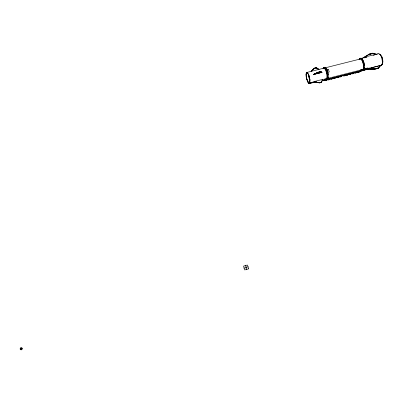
<?xml version="1.0" encoding="UTF-8"?>
<svg xmlns="http://www.w3.org/2000/svg" width="403" height="403" viewBox="0 0 403 403"><rect width="100%" height="100%" fill="white"/><g stroke="black" fill="none" stroke-linecap="round" stroke-linejoin="round"><path stroke-width="0.6" d="M327.664 79.2L327.649 79.25A1.249 0.388 -20.6 0 0 327.704 79.336M338.188 77.064L337.754 76.963M343.971 75.598L344.394 75.699M323.015 68.827L323.669 67.513A6.146 1.924 77.3 0 1 326.49 70.933A6.146 1.924 77.3 0 1 327.392 78.096L326.717 79.371A6.146 1.924 77.3 0 1 325.639 79.048M349.653 74.207L350.091 74.253M350.812 73.86L350.388 73.754M352.519 73.427L352.791 73.563M327.866 78.338L328.123 77.567M359.335 71.699L358.035 72.097L358.957 72.021M359.002 59.362L359.642 58.44A6.141 2.232 77.8 0 1 362.75 61.78A6.141 2.232 77.8 0 1 363.496 68.973L362.665 70.283A6.141 2.232 77.8 0 1 361.441 70.001M360.005 59.473L360.383 58.843M314.3 68.475L311.116 71.427L314.179 68.248L316.385 67.649L319.141 69.669M309.343 83.31L309.514 82.947M314.068 81.537L319.337 82.937M322.516 79.441L314.043 81.587L319.241 82.66L321.433 82.106M325.931 79.683L325.644 78.857L322.405 79.663L322.511 80.872L363.35 70.51L369.133 68.701M20.18 349.018L22.256 348.464M364.252 68.807L374.805 69.21L378.382 68.298L380.628 65.412L371.108 67.825L364.206 68.888L374.699 68.933L378.281 68.026L380.628 65.412L378.331 67.951L374.755 68.858L364.252 68.807L374.855 69.135L378.432 68.223M363.35 70.51L363.587 70.132L368.221 68.686M20.986 347.729L21.445 349.794A1.103 1.033 -49 0 0 21.999 347.99A1.103 1.033 -49 0 0 20.2 348.504A1.103 1.033 -49 0 0 21.445 349.794M369.329 54.415L372.896 53.518L376.558 54.465L372.851 53.166L369.279 54.062L361.753 58.631M382.276 64.273L381.676 65.175L371.057 67.9M325.629 80.197L326.022 80.363M328.5 79.467L328.742 79.663M329.538 79.31L329.296 79.114M334.233 78.011L334.616 78.182M335.271 77.86L334.218 77.94M339.956 76.56L340.187 76.761M340.988 76.409L340.092 76.394M349.728 74.081L349.532 74.318L350.242 74.207M324.344 67.533L324.541 67.296A6.146 1.929 77.3 0 1 327.372 70.711A6.146 1.929 77.3 0 1 328.264 77.875L327.589 79.149A6.146 1.929 77.3 0 1 327.08 79.189M324.274 68.127L324.642 67.684M352.575 73.356L352.378 73.593L353.088 73.487M359.28 71.764L359.295 71.477M359.3 59.286L359.743 58.828A5.738 2.086 77.8 0 1 362.645 61.951A5.738 2.086 77.8 0 1 363.34 68.666L362.569 69.895A5.738 2.086 77.8 0 1 361.426 69.633M360.03 58.717L360.504 58.223A6.136 2.242 77.8 0 1 363.622 61.558A6.136 2.242 77.8 0 1 364.357 68.752L363.526 70.062A6.136 2.242 77.8 0 1 362.942 70.127M311.131 71.341L314.204 68.198L316.385 67.649M363.879 69.235L363.425 69.674A5.733 2.096 77.8 0 1 362.881 69.734M326.581 80.111L326.712 79.87L326.279 79.875M328.591 79.391L328.319 79.698L329.039 79.587M329.327 78.781L328.999 78.978M329.478 78.746L329.216 78.928M329.453 79.386L329.725 79.079L328.48 79.391M332.535 78.565L331.15 78.917L332.168 78.383M334.324 77.935L334.047 78.247L335.14 78.026M335.18 77.93L335.457 77.623L334.369 77.844M338.258 77.114L336.908 77.522L337.447 77.069M340.051 76.484L339.769 76.797L340.334 76.731M340.898 76.479L341.18 76.172L340.459 76.232M343.895 75.547L344.379 75.311M344.117 75.452L343.83 75.764L344.918 75.542M344.963 75.452L345.104 75.2L344.686 75.205M347.809 74.726L347.9 74.449L347.386 74.525M349.603 74.097L349.945 73.93M350.877 73.91L350.242 74.258M353.723 73.19L352.897 73.593M355.511 72.56L355.36 72.812L355.773 72.812M358.358 71.84L358.202 72.092L358.766 72.046M359.405 71.749L359.063 71.915M326.39 79.562L325.825 79.814L326.495 79.562M325.609 80.121L325.977 79.98M325.836 80.046L325.448 80.429L326.173 80.318M329.558 79.386L329.191 79.527M331.578 78.59C330.561 79.467 333.538 78.363 332.238 78.318M337.306 77.134C336.414 78.202 339.623 76.394 337.603 77.008M339.941 76.484L340.308 76.343M340.807 75.935L339.925 76.283M344.842 75.522L345.25 75.139L344.53 75.25M346.867 74.731L348.101 74.414L347.688 74.802M349.718 74.006L350.086 73.86M356.222 72.636L356.519 72.359L356.227 72.283M359.285 71.84L358.917 71.986M361.768 58.662L369.38 54.334L372.951 53.438L376.558 54.465M326.324 80.257L326.853 79.804L326.128 79.92M326.541 80.207L326.178 80.368M329.412 79.477L328.858 79.693M337.805 76.751L337.069 77.008M340.852 76.575L340.49 76.736M344.162 75.361L344.53 75.2M347.235 74.585L346.681 75.039L347.764 74.817M350.343 73.532L349.633 73.749M350.414 73.553L349.527 73.82M350.398 74.147L350.953 73.694L350.237 73.799M353.26 72.832L352.892 72.943M353.24 73.427L353.824 73.029L353.381 73.003M355.562 72.469L355.93 72.308M355.778 72.419C353.864 73.553 357.99 72.137 356.081 72.313M358.403 71.744L358.962 71.527M318.425 72.253L313.443 74.52L318.385 72.142L320.597 71.583L321.962 72.374L313.443 74.52L318.36 72.384L320.571 71.825L321.962 72.374L320.637 71.699L318.325 72.273L313.403 74.409L321.926 72.258L320.531 71.714M347.356 74.323L346.781 74.469M347.391 74.359L346.832 74.53M347.588 74.908L347.028 75.074M352.892 73.104L353.275 72.968M364.191 57.916L367.068 56.853M365.314 57.528L367.042 56.894M368.715 68.631L363.471 70.323L322.607 80.691M331.07 78.459L331.719 78.363M334.576 77.588L333.855 77.698M337.432 76.862L337.14 76.938M353.083 73.079L353.451 72.933M358.569 71.553L358.05 71.658M20.326 349.018L21.213 348.761M243.78 268.131L244.545 267.914M247.603 267.048L248.364 266.831M364.226 68.848L367.828 67.936M361.274 69.81L360.136 70.102L360.438 70.933M314.793 81.608L308.648 83.169L308.471 83.532L316.405 82.031M326.254 78.781L363.194 69.417M364.468 69.014L365.652 68.717M311.096 82.867L308.471 83.532L306.592 78.071M327.79 78.923L326.919 79.144L326.803 78.766M322.702 80.504L363.587 70.132L363.244 69.195M322.637 80.63L363.511 70.258M319.216 82.711L321.408 82.152L322.541 79.391L321.503 82.434L319.312 82.988M367.536 56.39L378.115 53.735M360.267 58.47L359.405 58.687L359.521 59.06M372.997 55.362L374.78 54.914M306.618 72.51L360.524 58.949M313.423 74.464L321.947 72.318M369.229 54.143L372.8 53.246L376.508 54.546M314.275 68.525L316.481 67.926L318.697 69.376L316.36 67.699M358.418 71.548L358.06 71.573M355.542 72.328L355.209 72.379M340.137 76.182L339.87 76.222M334.425 77.633L333.971 77.593M315.977 81.779L308.648 83.169L308.27 82.071M308.587 83.29L315.917 81.9M315.887 81.96L308.557 83.35L307.993 81.708M328.48 79.184L328.203 79.184M327.241 79.608L327.276 79.618A1.249 0.388 -20.5 0 1 327.014 80.111L326.778 80.257A1.249 0.388 -20.5 0 1 325.156 80.671A1.249 0.388 -20.5 0 1 325.518 79.975M341.573 75.971L341.603 75.986A1.249 0.388 -20.9 0 1 341.321 76.479L341.079 76.625A1.249 0.388 -20.9 0 1 339.311 76.938A1.249 0.388 -20.9 0 1 340.757 75.986M351.26 73.447L351.376 73.507A1.254 0.383 -21.1 0 1 351.078 74.001L350.837 74.152A1.254 0.383 -21.1 0 1 349.31 74.575A1.254 0.383 -21.1 0 1 349.401 74.006M354.106 72.726L354.222 72.782A1.254 0.383 -21.1 0 1 353.92 73.281L353.678 73.432A1.254 0.383 -21.1 0 1 352.066 73.84A1.254 0.383 -21.1 0 1 352.494 73.134M316.456 67.976L318.672 69.427M246.414 267.521C245.664 271.199 246.485 263.764 245.729 267.441M363.179 69.064L363.32 69.392L364.186 69.175L364.206 68.45A5.733 2.096 77.8 0 0 364.383 67.361M327.992 77.95L328.128 78.288M323.146 68.409L323.277 68.737L323.77 67.906A5.743 1.798 77.3 0 1 326.405 71.099A5.743 1.798 77.3 0 1 327.246 77.789L326.616 78.978A5.743 1.798 77.3 0 1 326.143 79.018M327.12 78.172L327.256 78.509M361.234 69.704L361.577 70.646M360.277 70.062L360.584 70.898M324.491 79.149L324.778 79.98A1.249 0.393 -20.5 0 0 324.964 80.121M363.652 69.457L363.768 69.83L362.907 70.046L362.791 69.674M323.473 67.749L323.584 68.127M245.377 265.179L245.608 265.945M245.986 267.194L246.157 267.768M246.54 269.018L246.772 269.788M382.351 63.039A1.39 0.544 77.9 0 1 382.235 64.163M382.115 64.273A1.39 0.544 77.9 0 1 381.973 64.289M323.196 68.666A5.461 1.708 77.3 0 1 326.455 72.621A5.461 1.708 77.3 0 1 325.81 78.822M377.601 54.239A6.181 2.413 78.1 0 1 381.868 58.566A6.181 2.413 78.1 0 1 380.523 65.729M381.389 56.46A1.395 0.549 78.1 0 1 382.2 58.284M379.712 54.178A5.405 2.116 78.1 0 1 382.724 59.876A5.405 2.116 78.1 0 1 381.268 64.762M379.903 54.662A1.395 0.544 78.2 0 1 380.759 55.292M382.286 59.609A1.395 0.549 78 0 1 382.437 59.851M382.679 60.49A1.395 0.549 78 0 1 382.633 61.976M309.998 79.744A3.128 0.912 77.1 0 1 308.9 75.492M309.988 80.338A3.879 1.133 77.1 0 1 308.688 74.343M327.488 78.756A5.738 1.803 77.3 0 1 326.48 78.459M326.213 68.621A5.738 1.803 77.3 0 1 327.71 72.283M327.825 72.772A5.738 1.803 77.3 0 1 328.158 74.726M360.604 58.611A5.733 2.096 77.8 0 1 361.148 58.531M361.748 58.828A5.733 2.096 77.8 0 1 363.511 61.724M363.667 62.178A5.733 2.096 77.8 0 1 364.398 66.052M328.395 79.25A1.249 0.388 -20.6 0 0 328.022 79.94A1.249 0.388 -20.6 0 0 329.644 79.532L329.881 79.381A1.249 0.388 -20.6 0 0 330.148 78.892L330.022 78.837A1.249 0.388 -20.6 0 0 328.979 78.988M325.8 79.839A1.249 0.388 -20.5 0 1 326.697 79.567M344.217 75.165A1.254 0.383 -20.9 0 0 343.457 75.981A1.254 0.383 -20.9 0 0 345.139 75.598L345.381 75.447A1.254 0.383 -20.9 0 0 345.673 74.953L345.552 74.898A1.254 0.383 -20.9 0 0 344.827 74.953M336.611 77.235A1.249 0.388 -20.8 0 1 336.293 77.159M347.381 74.323A1.254 0.383 -21 0 0 346.258 75.225A1.254 0.383 -21 0 0 347.99 74.872L348.232 74.726A1.254 0.383 -21 0 0 348.524 74.228L348.409 74.172A1.254 0.383 -21 0 0 347.97 74.172M334.722 77.532A1.249 0.388 -20.7 0 0 333.624 78.434A1.249 0.388 -20.7 0 0 335.367 78.076L335.608 77.93A1.249 0.388 -20.7 0 0 335.88 77.436L335.754 77.381A1.249 0.388 -20.7 0 0 335.563 77.361M339.462 76.51A1.249 0.388 -20.9 0 1 339.104 76.343M337.588 76.807A1.249 0.388 -20.8 0 0 336.485 77.703A1.249 0.388 -20.8 0 0 338.228 77.351L338.465 77.205A1.249 0.388 -20.8 0 0 338.747 76.711L338.621 76.656A1.249 0.388 -20.8 0 0 338.429 76.635M331.548 78.378A1.249 0.388 -20.6 0 0 330.818 79.189A1.249 0.388 -20.6 0 0 332.51 78.802L332.747 78.656A1.249 0.388 -20.6 0 0 333.014 78.162L332.888 78.106A1.249 0.388 -20.6 0 0 332.158 78.167M349.643 73.855A1.254 0.383 -21.1 0 1 350.539 73.507M349.22 74.036A1.254 0.383 -21.1 0 1 348.907 73.956M352.061 73.316A1.254 0.383 -21.2 0 1 351.713 73.144M352.781 72.993A1.254 0.383 -21.1 0 1 353.673 72.726M355.627 72.273A1.254 0.383 -21.2 0 0 354.841 73.094A1.254 0.383 -21.2 0 0 356.514 72.711L356.761 72.56A1.254 0.383 -21.2 0 0 357.068 72.061L356.952 72.001A1.254 0.383 -21.2 0 0 355.93 72.152M358.474 71.553A1.254 0.383 -21.3 0 0 357.678 72.374A1.254 0.383 -21.3 0 0 359.35 71.991L359.597 71.84A1.254 0.383 -21.3 0 0 359.909 71.341L359.793 71.281A1.254 0.383 -21.3 0 0 359.365 71.281M248.565 268.861L244.742 269.945L243.578 266.101L247.402 265.023L248.565 268.861M328.374 69.387L327.029 69.724L327.921 72.253L329.266 71.915L328.374 69.387M306.023 74.62A5.476 1.582 77.1 0 0 308.925 83.099A5.476 1.582 77.1 0 0 309.02 75.623A5.476 1.582 77.1 0 0 306.023 74.62M306.189 74.898A5.007 1.446 77.1 0 0 308.844 82.645A5.007 1.446 77.1 0 0 308.925 75.809A5.007 1.446 77.1 0 0 306.189 74.898"/></g></svg>
